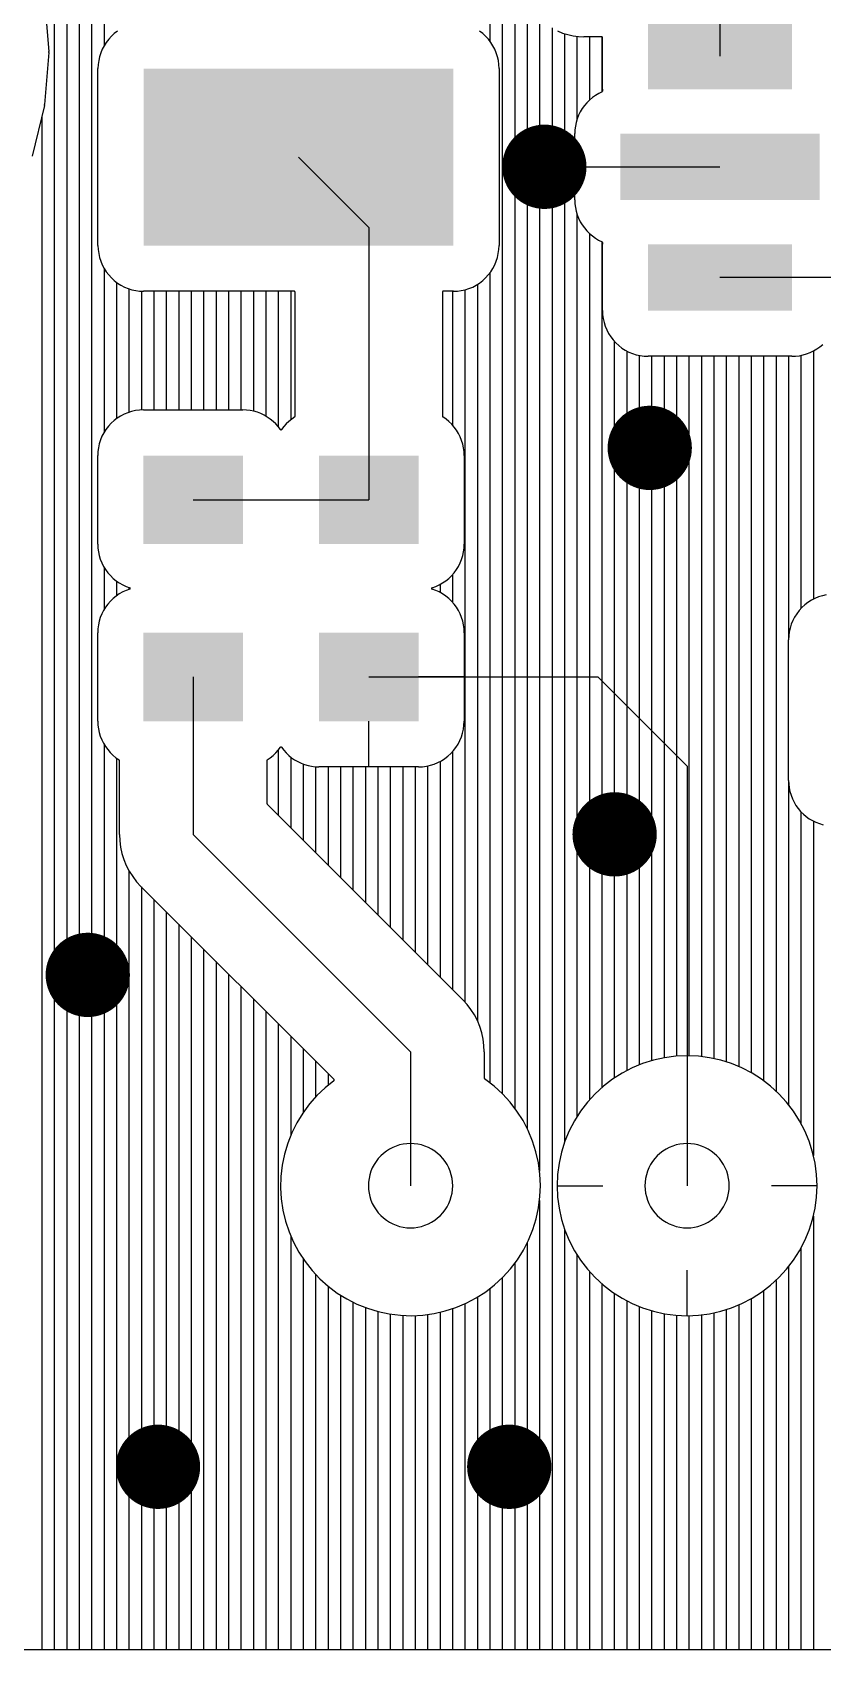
# Model space of a CAD drawing. Extents: x 295 to 953, y 10 to 290.
# Drawn here: x 643.4 to 685.8, y 83.5 to 170.3 of the extents above; entities that cross this region are included whole.
import ezdxf

# ---------------------------------------------------------------- set-up
doc = ezdxf.new("R2010")
doc.units = 0
doc.header["$LTSCALE"] = 5
doc.header["$MEASUREMENT"] = 0
doc.layers.get('0').update_dxf_attribs({"linetype": 'CONTINUOUS', "lineweight": 25})
doc.layers.add('ART001_PHO', color=7, linetype='CONTINUOUS')

msp = doc.modelspace()

# ---------------------------------------------------------------- linework, layer by layer
at = {"color": 7, "const_width": 2.263}
for points in [[(670.88, 164.218, 1), (670.88, 161.954, 1)], [(676.538, 149.13, 1), (676.538, 146.867, 1)], [(674.652, 128.385, 1), (674.652, 126.121, 1)], [(646.363, 120.841, 1), (646.363, 118.578, 1)], [(650.135, 94.437, 1), (650.135, 92.174, 1)], [(668.994, 94.437, 1), (668.994, 92.174, 1)]]:
    msp.add_lwpolyline(points, format="xyb", close=True, dxfattribs=at)
at = {"layer": 'ART001_PHO', "color": 7}
for p, q in [((668.621, 255.007), (668.621, 113.332)), ((669.289, 204.243), (669.289, 112.56)), ((645.9, 198.399), (645.9, 83.49)), ((646.569, 198.287), (646.569, 83.49)), ((644.564, 197.62), (644.564, 83.49)), ((645.232, 197.866), (645.232, 83.49)), ((680.31, 177.565), (680.31, 169.026)), ((647.237, 175.455), (647.237, 169.577)), ((667.953, 175.201), (667.953, 169.831)), ((644.048, 172.065), (644.268, 169.278)), ((669.957, 172.034), (669.957, 111.465)), ((670.626, 171.06), (670.626, 109.179)), ((647.788, 170.235), (647.63, 170.091)), ((647.957, 170.365), (647.788, 170.235)), ((667.57, 170.235), (667.4, 170.365)), ((667.727, 170.09), (667.57, 170.235)), ((671.294, 170.536), (671.294, 83.49)), ((671.591, 170.378), (671.861, 170.267)), ((671.861, 170.267), (672.139, 170.179)), ((671.962, 170.232), (671.962, 110.71)), ((672.139, 170.179), (672.423, 170.116)), ((647.142, 169.394), (647.06, 169.196)), ((647.241, 169.583), (647.142, 169.394)), ((647.355, 169.764), (647.241, 169.583)), ((647.486, 169.933), (647.355, 169.764)), ((647.63, 170.091), (647.486, 169.933)), ((667.872, 169.932), (667.727, 170.09)), ((668.002, 169.763), (667.872, 169.932)), ((668.117, 169.583), (668.002, 169.763)), ((668.215, 169.393), (668.117, 169.583)), ((668.297, 169.195), (668.215, 169.393)), ((672.423, 170.116), (672.712, 170.078)), ((672.63, 170.086), (672.63, 165.616)), ((672.712, 170.078), (673.004, 170.065)), ((673.961, 170.065), (673.004, 170.065)), ((673.299, 170.065), (673.299, 166.665)), ((673.965, 170.065), (673.961, 170.065)), ((673.968, 170.065), (673.965, 170.065)), ((673.967, 170.065), (673.967, 167.106)), ((673.971, 170.064), (673.968, 170.065)), ((673.974, 170.063), (673.971, 170.064)), ((673.977, 170.062), (673.974, 170.063)), ((673.98, 170.06), (673.977, 170.062)), ((673.983, 170.059), (673.98, 170.06)), ((673.985, 170.057), (673.983, 170.059)), ((673.988, 170.055), (673.985, 170.057)), ((673.99, 170.052), (673.988, 170.055)), ((673.992, 170.05), (673.99, 170.052)), ((673.993, 170.047), (673.992, 170.05)), ((673.995, 170.044), (673.993, 170.047)), ((673.996, 170.041), (673.995, 170.044)), ((673.997, 170.038), (673.996, 170.041)), ((673.998, 170.035), (673.997, 170.038)), ((673.998, 170.032), (673.998, 170.035)), ((673.998, 170.028), (673.998, 170.032)), ((673.998, 167.244), (673.998, 170.028)), ((644.268, 169.22), (644.048, 166.432)), ((644.269, 169.249), (644.268, 169.278)), ((644.268, 169.22), (644.269, 169.249)), ((646.921, 168.572), (646.912, 168.358)), ((646.949, 168.784), (646.921, 168.572)), ((646.996, 168.992), (646.949, 168.784)), ((647.06, 169.196), (646.996, 168.992)), ((668.361, 168.992), (668.297, 169.195)), ((668.408, 168.783), (668.361, 168.992)), ((668.435, 168.571), (668.408, 168.783)), ((668.445, 168.357), (668.435, 168.571)), ((646.912, 158.854), (646.912, 168.358)), ((668.445, 168.358), (668.445, 158.854)), ((673.458, 166.801), (673.304, 166.67)), ((673.623, 166.919), (673.458, 166.801)), ((673.796, 167.022), (673.623, 166.919)), ((673.978, 167.111), (673.796, 167.022)), ((673.978, 167.111), (673.981, 167.113)), ((673.981, 167.113), (673.984, 167.114)), ((673.984, 167.114), (673.986, 167.116)), ((673.986, 167.116), (673.989, 167.118)), ((673.989, 167.118), (673.991, 167.121)), ((673.991, 167.121), (673.993, 167.123)), ((673.993, 167.123), (673.995, 167.126)), ((673.995, 167.126), (673.996, 167.128)), ((673.996, 167.128), (673.998, 167.131)), ((673.998, 167.131), (673.999, 167.134)), ((673.999, 167.244), (674, 167.147)), ((673.999, 167.134), (674, 167.137)), ((674, 167.144), (674, 167.147)), ((674, 167.14), (674, 167.144)), ((674, 167.137), (674, 167.14)), ((644.039, 166.374), (643.386, 163.655)), ((644.039, 166.374), (644.045, 166.403)), ((644.045, 166.403), (644.048, 166.432)), ((672.72, 165.853), (672.647, 165.665)), ((672.809, 166.035), (672.72, 165.853)), ((672.913, 166.209), (672.809, 166.035)), ((673.03, 166.373), (672.913, 166.209)), ((673.161, 166.527), (673.03, 166.373)), ((673.304, 166.67), (673.161, 166.527)), ((643.896, 165.776), (643.896, 83.49)), ((672.522, 165.073), (672.513, 164.868)), ((672.547, 165.273), (672.522, 165.073)), ((672.589, 165.471), (672.547, 165.273)), ((672.647, 165.665), (672.589, 165.471)), ((672.513, 161.304), (672.513, 164.868)), ((657.678, 163.606), (661.45, 159.834)), ((670.88, 163.086), (680.31, 163.086)), ((672.514, 163.086), (674.964, 163.086)), ((672.513, 161.304), (672.522, 161.102)), ((672.522, 161.102), (672.547, 160.901)), ((672.547, 160.901), (672.588, 160.703)), ((672.588, 160.703), (672.646, 160.509)), ((661.45, 159.834), (661.45, 145.207)), ((672.63, 160.556), (672.63, 112.097)), ((672.646, 160.509), (672.719, 160.321)), ((672.719, 160.321), (672.808, 160.139)), ((672.808, 160.139), (672.912, 159.965)), ((672.912, 159.965), (673.029, 159.801)), ((673.029, 159.801), (673.16, 159.646)), ((673.16, 159.646), (673.302, 159.503)), ((673.299, 159.506), (673.299, 112.995)), ((673.302, 159.503), (673.457, 159.372)), ((673.457, 159.372), (673.621, 159.254)), ((673.621, 159.254), (673.795, 159.151)), ((673.795, 159.151), (673.978, 159.061)), ((673.967, 159.066), (673.967, 113.66)), ((673.981, 159.059), (673.978, 159.061)), ((673.984, 159.058), (673.981, 159.059)), ((673.986, 159.056), (673.984, 159.058)), ((673.989, 159.054), (673.986, 159.056)), ((673.991, 159.051), (673.989, 159.054)), ((673.993, 159.049), (673.991, 159.051)), ((673.995, 159.046), (673.993, 159.049)), ((673.996, 159.044), (673.995, 159.046)), ((673.998, 159.041), (673.996, 159.044)), ((673.999, 159.038), (673.998, 159.041)), ((674, 159.025), (673.998, 158.928)), ((673.998, 155.364), (673.998, 158.928)), ((674, 159.035), (673.999, 159.038)), ((674, 159.031), (674, 159.035)), ((674, 159.028), (674, 159.031)), ((674, 159.025), (674, 159.028)), ((646.912, 158.854), (646.921, 158.64)), ((646.921, 158.64), (646.949, 158.428)), ((646.949, 158.428), (646.996, 158.22)), ((646.996, 158.22), (647.06, 158.016)), ((647.06, 158.016), (647.142, 157.818)), ((668.215, 157.818), (668.297, 158.016)), ((668.297, 158.016), (668.361, 158.22)), ((668.361, 158.22), (668.407, 158.428)), ((668.407, 158.428), (668.435, 158.64)), ((668.435, 158.64), (668.445, 158.854)), ((647.142, 157.818), (647.24, 157.629)), ((647.237, 157.635), (647.237, 148.827)), ((647.24, 157.629), (647.355, 157.448)), ((647.355, 157.448), (647.485, 157.279)), ((647.485, 157.279), (647.63, 157.121)), ((667.727, 157.121), (667.871, 157.279)), ((667.871, 157.279), (668.002, 157.448)), ((667.953, 157.381), (667.953, 113.919)), ((668.002, 157.448), (668.116, 157.629)), ((668.116, 157.629), (668.215, 157.818)), ((690.437, 157.146), (680.31, 157.146)), ((647.63, 157.121), (647.787, 156.977)), ((647.787, 156.977), (647.957, 156.847)), ((647.905, 156.884), (647.905, 149.563)), ((647.957, 156.847), (648.137, 156.732)), ((648.137, 156.732), (648.327, 156.633)), ((648.327, 156.633), (648.524, 156.551)), ((648.524, 156.551), (648.728, 156.487)), ((648.573, 156.534), (648.573, 149.907)), ((648.728, 156.487), (648.937, 156.441)), ((648.937, 156.441), (649.149, 156.413)), ((649.149, 156.413), (649.362, 156.403)), ((649.242, 156.406), (649.242, 150.031)), ((657.454, 156.403), (649.362, 156.403)), ((649.91, 156.403), (649.91, 150.033)), ((650.578, 156.403), (650.578, 150.033)), ((651.246, 156.403), (651.246, 150.033)), ((651.915, 156.403), (651.915, 150.033)), ((652.583, 156.403), (652.583, 150.033)), ((653.251, 156.403), (653.251, 150.033)), ((653.919, 156.403), (653.919, 150.033)), ((654.588, 156.403), (654.588, 150.033)), ((655.256, 156.403), (655.256, 149.968)), ((655.924, 156.403), (655.924, 149.701)), ((656.592, 156.403), (656.592, 149.131)), ((657.261, 156.403), (657.261, 149.507)), ((657.457, 156.403), (657.454, 156.403)), ((657.461, 156.403), (657.457, 156.403)), ((657.464, 156.402), (657.461, 156.403)), ((657.467, 156.401), (657.464, 156.402)), ((657.47, 156.4), (657.467, 156.401)), ((657.473, 156.398), (657.47, 156.4)), ((657.475, 156.397), (657.473, 156.398)), ((657.478, 156.395), (657.475, 156.397)), ((657.48, 156.393), (657.478, 156.395)), ((657.483, 156.39), (657.48, 156.393)), ((657.484, 156.388), (657.483, 156.39)), ((657.486, 156.385), (657.484, 156.388)), ((657.488, 156.382), (657.486, 156.385)), ((657.489, 156.379), (657.488, 156.382)), ((657.49, 156.376), (657.489, 156.379)), ((657.491, 156.373), (657.49, 156.376)), ((657.491, 156.37), (657.491, 156.373)), ((657.491, 156.366), (657.491, 156.37)), ((657.491, 149.689), (657.491, 156.366)), ((665.41, 156.373), (665.409, 156.37)), ((665.409, 156.37), (665.409, 156.366)), ((665.409, 156.366), (665.409, 149.689)), ((665.411, 156.376), (665.41, 156.373)), ((665.412, 156.379), (665.411, 156.376)), ((665.413, 156.382), (665.412, 156.379)), ((665.414, 156.385), (665.413, 156.382)), ((665.416, 156.388), (665.414, 156.385)), ((665.418, 156.39), (665.416, 156.388)), ((665.42, 156.393), (665.418, 156.39)), ((665.423, 156.395), (665.42, 156.393)), ((665.425, 156.397), (665.423, 156.395)), ((665.428, 156.398), (665.425, 156.397)), ((665.431, 156.4), (665.428, 156.398)), ((665.434, 156.401), (665.431, 156.4)), ((665.437, 156.402), (665.434, 156.401)), ((665.44, 156.403), (665.437, 156.402)), ((665.443, 156.403), (665.44, 156.403)), ((665.446, 156.403), (665.443, 156.403)), ((665.994, 156.403), (665.446, 156.403)), ((665.948, 156.403), (665.948, 149.218)), ((665.994, 156.403), (666.208, 156.413)), ((666.208, 156.413), (666.42, 156.441)), ((666.42, 156.441), (666.629, 156.487)), ((666.616, 156.484), (666.616, 118.251)), ((666.629, 156.487), (666.832, 156.551)), ((666.832, 156.551), (667.03, 156.633)), ((667.03, 156.633), (667.22, 156.732)), ((667.22, 156.732), (667.4, 156.847)), ((667.284, 156.771), (667.284, 117.247)), ((667.4, 156.847), (667.569, 156.977)), ((667.569, 156.977), (667.727, 157.121)), ((673.998, 155.364), (674.008, 155.15)), ((674.008, 155.15), (674.036, 154.939)), ((674.036, 154.939), (674.082, 154.73)), ((674.082, 154.73), (674.146, 154.526)), ((674.146, 154.526), (674.228, 154.328)), ((674.228, 154.328), (674.327, 154.139)), ((674.327, 154.139), (674.442, 153.959)), ((674.442, 153.959), (674.572, 153.789)), ((674.572, 153.789), (674.716, 153.631)), ((674.635, 153.716), (674.635, 114.173)), ((674.716, 153.631), (674.874, 153.487)), ((674.874, 153.487), (675.043, 153.357)), ((675.043, 153.357), (675.224, 153.242)), ((675.224, 153.242), (675.413, 153.143)), ((675.303, 153.198), (675.303, 114.572)), ((675.413, 153.143), (675.611, 153.061)), ((675.611, 153.061), (675.815, 152.997)), ((675.815, 152.997), (676.023, 152.951)), ((675.972, 152.961), (675.972, 114.879)), ((676.023, 152.951), (676.235, 152.923)), ((676.235, 152.923), (676.449, 152.914)), ((684.171, 152.914), (676.449, 152.914)), ((676.64, 152.914), (676.64, 115.105)), ((677.308, 152.914), (677.308, 115.26)), ((677.976, 152.914), (677.976, 115.347)), ((678.645, 152.914), (678.645, 115.369)), ((679.313, 152.914), (679.313, 115.327)), ((679.981, 152.914), (679.981, 115.22)), ((680.649, 152.914), (680.649, 115.044)), ((681.318, 152.914), (681.318, 114.794)), ((681.986, 152.914), (681.986, 114.461)), ((682.654, 152.914), (682.654, 114.03)), ((683.322, 152.914), (683.322, 113.475)), ((683.991, 152.914), (683.991, 137.763)), ((684.171, 152.914), (684.372, 152.922)), ((684.372, 152.922), (684.572, 152.947)), ((684.572, 152.947), (684.769, 152.988)), ((684.659, 152.963), (684.659, 139.375)), ((684.769, 152.988), (684.962, 153.045)), ((684.962, 153.045), (685.15, 153.118)), ((685.15, 153.118), (685.331, 153.206)), ((685.327, 153.204), (685.327, 139.876)), ((685.331, 153.206), (685.504, 153.308)), ((685.504, 153.308), (685.669, 153.425)), ((685.669, 153.425), (685.823, 153.554)), ((647.773, 149.46), (647.615, 149.316)), ((647.942, 149.59), (647.773, 149.46)), ((648.123, 149.705), (647.942, 149.59)), ((648.312, 149.804), (648.123, 149.705)), ((648.51, 149.885), (648.312, 149.804)), ((648.714, 149.95), (648.51, 149.885)), ((648.922, 149.996), (648.714, 149.95)), ((649.134, 150.024), (648.922, 149.996)), ((649.348, 150.033), (649.134, 150.024)), ((649.348, 150.033), (654.694, 150.033)), ((654.894, 150.025), (654.694, 150.033)), ((655.089, 150.001), (654.894, 150.025)), ((655.281, 149.961), (655.089, 150.001)), ((655.469, 149.907), (655.281, 149.961)), ((655.653, 149.837), (655.469, 149.907)), ((655.83, 149.753), (655.653, 149.837)), ((656, 149.655), (655.83, 149.753)), ((656.162, 149.544), (656, 149.655)), ((656.314, 149.42), (656.162, 149.544)), ((656.456, 149.285), (656.314, 149.42)), ((657.159, 149.422), (657.016, 149.287)), ((657.312, 149.546), (657.159, 149.422)), ((657.474, 149.657), (657.312, 149.546)), ((657.474, 149.657), (657.476, 149.659)), ((657.476, 149.659), (657.479, 149.661)), ((657.479, 149.661), (657.481, 149.663)), ((657.481, 149.663), (657.483, 149.666)), ((657.483, 149.666), (657.485, 149.668)), ((657.485, 149.668), (657.487, 149.671)), ((657.487, 149.671), (657.488, 149.674)), ((657.488, 149.674), (657.489, 149.677)), ((657.489, 149.677), (657.49, 149.68)), ((657.49, 149.68), (657.491, 149.683)), ((657.491, 149.686), (657.491, 149.689)), ((657.491, 149.683), (657.491, 149.686)), ((665.409, 149.689), (665.409, 149.686)), ((665.409, 149.686), (665.41, 149.683)), ((665.41, 149.683), (665.41, 149.68)), ((665.41, 149.68), (665.411, 149.677)), ((665.411, 149.677), (665.413, 149.674)), ((665.413, 149.674), (665.414, 149.671)), ((665.414, 149.671), (665.416, 149.668)), ((665.416, 149.668), (665.417, 149.666)), ((665.417, 149.666), (665.419, 149.663)), ((665.419, 149.663), (665.422, 149.661)), ((665.422, 149.661), (665.424, 149.659)), ((665.424, 149.659), (665.427, 149.657)), ((665.598, 149.54), (665.427, 149.657)), ((665.757, 149.409), (665.598, 149.54)), ((665.904, 149.265), (665.757, 149.409)), ((647.127, 148.619), (647.045, 148.421)), ((647.226, 148.808), (647.127, 148.619)), ((647.341, 148.988), (647.226, 148.808)), ((647.471, 149.158), (647.341, 148.988)), ((647.615, 149.316), (647.471, 149.158)), ((656.587, 149.138), (656.456, 149.285)), ((656.705, 148.982), (656.587, 149.138)), ((656.705, 148.982), (656.707, 148.979)), ((656.707, 148.979), (656.709, 148.977)), ((656.709, 148.977), (656.711, 148.975)), ((656.711, 148.975), (656.714, 148.973)), ((656.714, 148.973), (656.716, 148.971)), ((656.716, 148.971), (656.719, 148.97)), ((656.719, 148.97), (656.722, 148.969)), ((656.722, 148.969), (656.725, 148.968)), ((656.725, 148.968), (656.728, 148.967)), ((656.728, 148.967), (656.731, 148.966)), ((656.731, 148.966), (656.734, 148.966)), ((656.734, 148.966), (656.737, 148.966)), ((656.737, 148.966), (656.74, 148.966)), ((656.74, 148.966), (656.743, 148.967)), ((656.743, 148.967), (656.746, 148.968)), ((656.746, 148.968), (656.749, 148.969)), ((656.749, 148.969), (656.752, 148.97)), ((656.752, 148.97), (656.755, 148.971)), ((656.755, 148.971), (656.757, 148.973)), ((656.757, 148.973), (656.76, 148.975)), ((656.76, 148.975), (656.762, 148.977)), ((656.762, 148.977), (656.764, 148.979)), ((656.764, 148.979), (656.766, 148.982)), ((656.885, 149.14), (656.766, 148.982)), ((657.016, 149.287), (656.885, 149.14)), ((666.04, 149.11), (665.904, 149.265)), ((666.161, 148.943), (666.04, 149.11)), ((666.268, 148.767), (666.161, 148.943)), ((666.36, 148.583), (666.268, 148.767)), ((666.436, 148.391), (666.36, 148.583)), ((646.907, 147.797), (646.897, 147.583)), ((646.897, 142.831), (646.897, 147.583)), ((646.934, 148.009), (646.907, 147.797)), ((646.981, 148.217), (646.934, 148.009)), ((647.045, 148.421), (646.981, 148.217)), ((666.496, 148.194), (666.436, 148.391)), ((666.539, 147.993), (666.496, 148.194)), ((666.565, 147.788), (666.539, 147.993)), ((666.574, 147.582), (666.565, 147.788)), ((666.574, 147.583), (666.574, 142.831)), ((652.021, 145.207), (661.45, 145.207)), ((646.897, 142.83), (646.906, 142.623)), ((646.906, 142.623), (646.932, 142.417)), ((646.932, 142.417), (646.976, 142.215)), ((666.495, 142.213), (666.538, 142.416)), ((666.538, 142.416), (666.565, 142.622)), ((666.565, 142.622), (666.574, 142.83)), ((646.976, 142.215), (647.036, 142.016)), ((647.036, 142.016), (647.114, 141.824)), ((647.114, 141.824), (647.207, 141.639)), ((647.207, 141.639), (647.315, 141.462)), ((647.237, 141.586), (647.237, 139.323)), ((666.155, 141.461), (666.263, 141.637)), ((666.263, 141.637), (666.357, 141.823)), ((666.357, 141.823), (666.434, 142.015)), ((666.434, 142.015), (666.495, 142.213)), ((647.315, 141.462), (647.438, 141.295)), ((647.438, 141.295), (647.575, 141.139)), ((647.575, 141.139), (647.724, 140.995)), ((647.724, 140.995), (647.885, 140.864)), ((647.885, 140.864), (648.057, 140.748)), ((647.905, 140.85), (647.905, 140.059)), ((648.057, 140.748), (648.237, 140.646)), ((648.237, 140.646), (648.426, 140.56)), ((665.044, 140.56), (665.232, 140.646)), ((665.232, 140.646), (665.413, 140.747)), ((665.28, 140.67), (665.28, 140.239)), ((665.413, 140.747), (665.585, 140.864)), ((665.585, 140.864), (665.746, 140.994)), ((665.746, 140.994), (665.895, 141.138)), ((665.895, 141.138), (666.032, 141.294)), ((665.948, 141.195), (665.948, 139.714)), ((666.032, 141.294), (666.155, 141.461)), ((647.575, 139.771), (647.439, 139.615)), ((647.725, 139.915), (647.575, 139.771)), ((647.886, 140.045), (647.725, 139.915)), ((648.057, 140.162), (647.886, 140.045)), ((648.238, 140.263), (648.057, 140.162)), ((648.427, 140.349), (648.238, 140.263)), ((648.426, 140.56), (648.623, 140.49)), ((648.622, 140.419), (648.427, 140.349)), ((648.573, 140.506), (648.573, 140.403)), ((648.625, 140.489), (648.622, 140.49)), ((648.622, 140.419), (648.625, 140.42)), ((648.628, 140.488), (648.625, 140.489)), ((648.625, 140.42), (648.628, 140.421)), ((648.631, 140.486), (648.628, 140.488)), ((648.628, 140.421), (648.631, 140.423)), ((648.634, 140.484), (648.631, 140.486)), ((648.631, 140.423), (648.634, 140.425)), ((648.636, 140.482), (648.634, 140.484)), ((648.634, 140.425), (648.636, 140.427)), ((648.638, 140.48), (648.636, 140.482)), ((648.636, 140.427), (648.638, 140.429)), ((648.64, 140.478), (648.638, 140.48)), ((648.638, 140.429), (648.64, 140.431)), ((648.642, 140.475), (648.64, 140.478)), ((648.64, 140.431), (648.642, 140.434)), ((648.644, 140.473), (648.642, 140.475)), ((648.642, 140.434), (648.644, 140.437)), ((648.645, 140.47), (648.644, 140.473)), ((648.644, 140.437), (648.645, 140.439)), ((648.646, 140.467), (648.645, 140.47)), ((648.645, 140.439), (648.646, 140.442)), ((648.647, 140.464), (648.646, 140.467)), ((648.646, 140.442), (648.647, 140.445)), ((648.648, 140.461), (648.647, 140.464)), ((648.647, 140.445), (648.648, 140.448)), ((648.648, 140.458), (648.648, 140.461)), ((648.649, 140.455), (648.648, 140.458)), ((648.648, 140.451), (648.649, 140.455)), ((648.648, 140.448), (648.648, 140.451)), ((664.823, 140.461), (664.822, 140.458)), ((664.822, 140.458), (664.822, 140.455)), ((664.822, 140.455), (664.822, 140.451)), ((664.822, 140.451), (664.823, 140.448)), ((664.824, 140.467), (664.823, 140.464)), ((664.823, 140.464), (664.823, 140.461)), ((664.823, 140.448), (664.823, 140.445)), ((664.823, 140.445), (664.824, 140.442)), ((664.826, 140.47), (664.824, 140.467)), ((664.824, 140.442), (664.825, 140.439)), ((664.825, 140.439), (664.827, 140.437)), ((664.827, 140.473), (664.826, 140.47)), ((664.829, 140.475), (664.827, 140.473)), ((664.827, 140.437), (664.829, 140.434)), ((664.83, 140.478), (664.829, 140.475)), ((664.829, 140.434), (664.83, 140.431)), ((664.832, 140.48), (664.83, 140.478)), ((664.83, 140.431), (664.832, 140.429)), ((664.835, 140.482), (664.832, 140.48)), ((664.832, 140.429), (664.835, 140.427)), ((664.837, 140.484), (664.835, 140.482)), ((664.835, 140.427), (664.837, 140.425)), ((664.84, 140.486), (664.837, 140.484)), ((664.837, 140.425), (664.84, 140.423)), ((664.843, 140.488), (664.84, 140.486)), ((664.84, 140.423), (664.843, 140.422)), ((664.845, 140.489), (664.843, 140.488)), ((664.843, 140.422), (664.845, 140.42)), ((664.848, 140.49), (664.845, 140.489)), ((664.845, 140.42), (664.848, 140.419)), ((664.848, 140.49), (665.044, 140.56)), ((665.045, 140.349), (664.849, 140.419)), ((665.234, 140.263), (665.045, 140.349)), ((665.414, 140.161), (665.234, 140.263)), ((665.586, 140.044), (665.414, 140.161)), ((665.747, 139.914), (665.586, 140.044)), ((665.896, 139.77), (665.747, 139.914)), ((666.033, 139.614), (665.896, 139.77)), ((685.215, 139.815), (685.035, 139.7)), ((685.405, 139.913), (685.215, 139.815)), ((685.602, 139.995), (685.405, 139.913)), ((685.806, 140.059), (685.602, 139.995)), ((686.015, 140.106), (685.806, 140.059)), ((647.114, 139.086), (647.037, 138.894)), ((647.207, 139.271), (647.114, 139.086)), ((647.316, 139.448), (647.207, 139.271)), ((647.439, 139.615), (647.316, 139.448)), ((666.156, 139.447), (666.033, 139.614)), ((666.264, 139.27), (666.156, 139.447)), ((666.357, 139.085), (666.264, 139.27)), ((666.434, 138.892), (666.357, 139.085)), ((684.318, 138.918), (684.219, 138.728)), ((684.433, 139.098), (684.318, 138.918)), ((684.563, 139.268), (684.433, 139.098)), ((684.708, 139.425), (684.563, 139.268)), ((684.865, 139.57), (684.708, 139.425)), ((685.035, 139.7), (684.865, 139.57)), ((646.906, 138.287), (646.897, 138.079)), ((646.897, 133.327), (646.897, 138.079)), ((646.932, 138.493), (646.906, 138.287)), ((646.976, 138.695), (646.932, 138.493)), ((647.037, 138.894), (646.976, 138.695)), ((666.495, 138.694), (666.434, 138.892)), ((666.539, 138.491), (666.495, 138.694)), ((666.565, 138.286), (666.539, 138.491)), ((666.574, 138.079), (666.565, 138.286)), ((666.574, 138.079), (666.574, 133.327)), ((684.027, 138.118), (683.999, 137.906)), ((684.073, 138.327), (684.027, 138.118)), ((684.137, 138.531), (684.073, 138.327)), ((684.219, 138.728), (684.137, 138.531)), ((683.999, 137.906), (683.99, 137.693)), ((683.99, 130.149), (683.99, 137.692)), ((652.021, 135.703), (652.021, 127.253)), ((661.45, 135.703), (673.746, 135.703)), ((666.574, 135.703), (664.123, 135.703)), ((673.746, 135.703), (678.543, 130.906)), ((646.897, 133.327), (646.906, 133.121)), ((646.906, 133.121), (646.932, 132.916)), ((646.932, 132.916), (646.975, 132.715)), ((661.45, 130.876), (661.45, 133.327)), ((666.49, 132.692), (666.536, 132.901)), ((666.536, 132.901), (666.564, 133.113)), ((666.564, 133.113), (666.574, 133.327)), ((646.975, 132.715), (647.035, 132.518)), ((647.035, 132.518), (647.111, 132.326)), ((647.111, 132.326), (647.203, 132.142)), ((647.203, 132.142), (647.31, 131.966)), ((647.237, 132.082), (647.237, 83.49)), ((647.31, 131.966), (647.432, 131.799)), ((666.13, 131.921), (666.245, 132.101)), ((666.245, 132.101), (666.344, 132.291)), ((666.344, 132.291), (666.426, 132.489)), ((666.426, 132.489), (666.49, 132.692)), ((647.432, 131.799), (647.567, 131.644)), ((647.567, 131.644), (647.714, 131.5)), ((647.714, 131.5), (647.874, 131.369)), ((647.874, 131.369), (648.044, 131.252)), ((647.905, 131.346), (647.905, 83.49)), ((648.047, 131.25), (648.044, 131.252)), ((648.049, 131.248), (648.047, 131.25)), ((648.051, 131.246), (648.049, 131.248)), ((648.053, 131.243), (648.051, 131.246)), ((648.055, 131.241), (648.053, 131.243)), ((648.057, 131.238), (648.055, 131.241)), ((648.058, 131.235), (648.057, 131.238)), ((648.059, 131.233), (648.058, 131.235)), ((648.06, 131.23), (648.059, 131.233)), ((648.061, 131.227), (648.06, 131.23)), ((648.061, 131.223), (648.061, 131.227)), ((648.061, 131.22), (648.061, 131.223)), ((648.061, 127.253), (648.061, 131.22)), ((655.981, 131.23), (655.98, 131.227)), ((655.98, 131.227), (655.98, 131.223)), ((655.98, 131.223), (655.98, 131.22)), ((655.98, 131.22), (655.98, 128.908)), ((655.982, 131.233), (655.981, 131.23)), ((655.983, 131.236), (655.982, 131.233)), ((655.984, 131.238), (655.983, 131.236)), ((655.986, 131.241), (655.984, 131.238)), ((655.988, 131.243), (655.986, 131.241)), ((655.99, 131.246), (655.988, 131.243)), ((655.992, 131.248), (655.99, 131.246)), ((655.994, 131.25), (655.992, 131.248)), ((655.997, 131.252), (655.994, 131.25)), ((655.997, 131.252), (656.159, 131.363)), ((656.159, 131.363), (656.312, 131.487)), ((656.312, 131.487), (656.454, 131.622)), ((656.454, 131.622), (656.585, 131.769)), ((656.585, 131.769), (656.705, 131.927)), ((656.592, 131.778), (656.592, 128.28)), ((656.707, 131.93), (656.705, 131.927)), ((656.709, 131.932), (656.707, 131.93)), ((656.711, 131.934), (656.709, 131.932)), ((656.714, 131.936), (656.711, 131.934)), ((656.716, 131.938), (656.714, 131.936)), ((656.719, 131.939), (656.716, 131.938)), ((656.722, 131.941), (656.719, 131.939)), ((656.725, 131.942), (656.722, 131.941)), ((656.728, 131.942), (656.725, 131.942)), ((656.731, 131.943), (656.728, 131.942)), ((656.734, 131.943), (656.731, 131.943)), ((656.737, 131.943), (656.734, 131.943)), ((656.74, 131.943), (656.737, 131.943)), ((656.743, 131.942), (656.74, 131.943)), ((656.746, 131.942), (656.743, 131.942)), ((656.749, 131.941), (656.746, 131.942)), ((656.752, 131.939), (656.749, 131.941)), ((656.755, 131.938), (656.752, 131.939)), ((656.757, 131.936), (656.755, 131.938)), ((656.76, 131.934), (656.757, 131.936)), ((656.762, 131.932), (656.76, 131.934)), ((656.764, 131.93), (656.762, 131.932)), ((656.766, 131.927), (656.764, 131.93)), ((656.766, 131.927), (656.884, 131.771)), ((656.884, 131.771), (657.015, 131.624)), ((657.015, 131.624), (657.157, 131.489)), ((657.157, 131.489), (657.309, 131.365)), ((657.261, 131.402), (657.261, 127.612)), ((657.309, 131.365), (657.471, 131.254)), ((657.471, 131.254), (657.641, 131.156)), ((657.641, 131.156), (657.818, 131.072)), ((664.961, 131.024), (665.159, 131.106)), ((665.159, 131.106), (665.348, 131.205)), ((665.28, 131.166), (665.28, 119.593)), ((665.348, 131.205), (665.529, 131.319)), ((665.529, 131.319), (665.698, 131.45)), ((665.698, 131.45), (665.856, 131.594)), ((665.856, 131.594), (666, 131.752)), ((665.948, 131.691), (665.948, 118.925)), ((666, 131.752), (666.13, 131.921)), ((657.818, 131.072), (658.002, 131.002)), ((657.929, 131.028), (657.929, 126.944)), ((658.002, 131.002), (658.19, 130.948)), ((658.19, 130.948), (658.383, 130.908)), ((658.383, 130.908), (658.577, 130.884)), ((658.577, 130.884), (658.777, 130.876)), ((658.597, 130.883), (658.597, 126.275)), ((664.123, 130.876), (658.777, 130.876)), ((659.265, 130.876), (659.265, 125.607)), ((659.934, 130.876), (659.934, 124.939)), ((660.602, 130.876), (660.602, 124.271)), ((661.27, 130.876), (661.27, 123.602)), ((661.938, 130.876), (661.938, 122.934)), ((662.607, 130.876), (662.607, 122.266)), ((663.275, 130.876), (663.275, 121.598)), ((663.943, 130.876), (663.943, 120.929)), ((664.123, 130.876), (664.337, 130.886)), ((664.337, 130.886), (664.549, 130.914)), ((664.549, 130.914), (664.757, 130.96)), ((664.611, 130.925), (664.611, 120.261)), ((664.757, 130.96), (664.961, 131.024)), ((678.543, 130.906), (678.543, 108.393)), ((683.99, 130.148), (683.998, 129.945)), ((683.991, 130.078), (683.991, 112.752)), ((683.998, 129.945), (684.023, 129.744)), ((684.023, 129.744), (684.065, 129.545)), ((684.065, 129.545), (684.123, 129.351)), ((655.98, 128.908), (655.98, 128.905)), ((655.98, 128.905), (655.98, 128.902)), ((655.98, 128.902), (655.981, 128.899)), ((655.981, 128.899), (655.982, 128.896)), ((655.982, 128.896), (655.983, 128.893)), ((655.983, 128.893), (655.985, 128.89)), ((655.985, 128.89), (655.986, 128.887)), ((655.986, 128.887), (655.988, 128.884)), ((655.988, 128.884), (655.99, 128.882)), ((655.99, 128.882), (666.493, 118.379)), ((684.123, 129.351), (684.197, 129.161)), ((684.197, 129.161), (684.287, 128.979)), ((684.287, 128.979), (684.391, 128.805)), ((684.391, 128.805), (684.509, 128.64)), ((684.509, 128.64), (684.641, 128.485)), ((684.641, 128.485), (684.785, 128.342)), ((684.659, 128.466), (684.659, 111.75)), ((684.785, 128.342), (684.94, 128.211)), ((684.94, 128.211), (685.106, 128.094)), ((685.106, 128.094), (685.28, 127.99)), ((685.28, 127.99), (685.463, 127.902)), ((685.327, 127.966), (685.327, 110.02)), ((685.463, 127.902), (685.653, 127.828)), ((685.653, 127.828), (685.847, 127.771)), ((648.061, 127.253), (648.076, 126.909)), ((648.076, 126.909), (648.121, 126.567)), ((652.021, 127.253), (663.693, 115.58)), ((648.121, 126.567), (648.196, 126.23)), ((648.196, 126.23), (648.299, 125.901)), ((648.299, 125.901), (648.431, 125.583)), ((648.431, 125.583), (648.59, 125.277)), ((648.573, 125.306), (648.573, 83.49)), ((648.59, 125.277), (648.775, 124.986)), ((648.775, 124.986), (648.984, 124.712)), ((648.984, 124.712), (649.221, 124.454)), ((659.588, 114.087), (649.221, 124.453)), ((649.242, 124.433), (649.242, 83.49)), ((649.91, 123.765), (649.91, 83.49)), ((650.578, 123.096), (650.578, 83.49)), ((651.246, 122.428), (651.246, 83.49)), ((651.915, 121.76), (651.915, 83.49)), ((652.583, 121.092), (652.583, 83.49)), ((653.251, 120.423), (653.251, 83.49)), ((653.919, 119.755), (653.919, 83.49)), ((654.588, 119.087), (654.588, 83.49)), ((655.256, 118.419), (655.256, 83.49)), ((666.727, 118.124), (666.493, 118.379)), ((666.937, 117.85), (666.727, 118.124)), ((655.924, 117.75), (655.924, 83.49)), ((667.122, 117.559), (666.937, 117.85)), ((667.282, 117.253), (667.122, 117.559)), ((667.414, 116.933), (667.282, 117.253)), ((656.592, 117.082), (656.592, 83.49)), ((657.261, 116.414), (657.261, 111.094)), ((667.518, 116.604), (667.414, 116.933)), ((667.592, 116.267), (667.518, 116.604)), ((657.929, 115.746), (657.929, 112.323)), ((663.693, 115.58), (663.693, 108.393)), ((667.638, 115.924), (667.592, 116.267)), ((667.653, 115.579), (667.638, 115.924)), ((667.653, 115.58), (667.653, 114.157)), ((658.597, 115.077), (658.597, 113.158)), ((675.594, 114.716), (675.054, 114.435)), ((675.594, 114.716), (675.054, 114.435)), ((676.157, 114.949), (675.594, 114.716)), ((676.157, 114.949), (675.594, 114.716)), ((676.737, 115.132), (676.157, 114.949)), ((676.737, 115.132), (676.157, 114.949)), ((677.331, 115.264), (676.737, 115.132)), ((677.331, 115.264), (676.737, 115.132)), ((677.935, 115.343), (677.331, 115.264)), ((677.935, 115.343), (677.331, 115.264)), ((678.543, 115.37), (677.935, 115.343)), ((678.543, 115.37), (677.935, 115.343)), ((678.543, 115.37), (678.543, 112.92)), ((679.151, 115.343), (678.543, 115.37)), ((679.151, 115.343), (678.543, 115.37)), ((679.754, 115.264), (679.151, 115.343)), ((679.754, 115.264), (679.151, 115.343)), ((680.348, 115.132), (679.754, 115.264)), ((680.348, 115.132), (679.754, 115.264)), ((680.929, 114.949), (680.348, 115.132)), ((680.929, 114.949), (680.348, 115.132)), ((681.491, 114.716), (680.929, 114.949)), ((681.491, 114.716), (680.929, 114.949)), ((682.031, 114.435), (681.491, 114.716)), ((682.031, 114.435), (681.491, 114.716)), ((659.583, 114.03), (659.109, 113.652)), ((659.265, 114.409), (659.265, 113.785)), ((659.583, 114.031), (659.586, 114.033)), ((659.586, 114.033), (659.588, 114.035)), ((659.59, 114.085), (659.588, 114.087)), ((659.588, 114.035), (659.59, 114.037)), ((659.592, 114.082), (659.59, 114.085)), ((659.59, 114.037), (659.592, 114.04)), ((659.593, 114.079), (659.592, 114.082)), ((659.592, 114.04), (659.594, 114.043)), ((659.595, 114.076), (659.593, 114.079)), ((659.594, 114.043), (659.595, 114.045)), ((659.596, 114.073), (659.595, 114.076)), ((659.595, 114.045), (659.596, 114.048)), ((659.597, 114.07), (659.596, 114.073)), ((659.596, 114.048), (659.597, 114.051)), ((659.598, 114.067), (659.597, 114.07)), ((659.597, 114.051), (659.598, 114.055)), ((659.598, 114.064), (659.598, 114.067)), ((659.598, 114.061), (659.598, 114.064)), ((659.598, 114.058), (659.598, 114.061)), ((659.598, 114.055), (659.598, 114.058)), ((667.653, 114.157), (667.653, 114.154)), ((667.653, 114.154), (667.653, 114.151)), ((667.653, 114.151), (667.654, 114.148)), ((667.654, 114.148), (667.654, 114.146)), ((667.654, 114.146), (667.655, 114.143)), ((667.655, 114.143), (667.657, 114.14)), ((667.657, 114.14), (667.658, 114.138)), ((667.658, 114.138), (667.66, 114.135)), ((667.66, 114.135), (667.662, 114.133)), ((667.662, 114.133), (667.664, 114.131)), ((667.664, 114.131), (667.666, 114.129)), ((667.666, 114.129), (667.668, 114.127)), ((668.182, 113.735), (667.669, 114.126)), ((668.628, 113.325), (668.182, 113.735)), ((674.058, 113.738), (673.609, 113.327)), ((674.058, 113.738), (673.609, 113.327)), ((674.541, 114.108), (674.058, 113.738)), ((674.541, 114.108), (674.058, 113.738)), ((675.054, 114.435), (674.541, 114.108)), ((675.054, 114.435), (674.541, 114.108)), ((682.544, 114.108), (682.031, 114.435)), ((682.544, 114.108), (682.031, 114.435)), ((683.027, 113.738), (682.544, 114.108)), ((683.027, 113.738), (682.544, 114.108)), ((683.476, 113.327), (683.027, 113.738)), ((683.476, 113.327), (683.027, 113.738)), ((658.67, 113.235), (658.269, 112.78)), ((659.109, 113.652), (658.67, 113.235)), ((669.038, 112.878), (668.628, 113.325)), ((669.407, 112.397), (669.038, 112.878)), ((673.198, 112.878), (672.828, 112.395)), ((673.198, 112.878), (672.828, 112.395)), ((673.609, 113.327), (673.198, 112.878)), ((673.609, 113.327), (673.198, 112.878)), ((683.887, 112.878), (683.476, 113.327)), ((683.887, 112.878), (683.476, 113.327)), ((684.258, 112.395), (683.887, 112.878)), ((684.258, 112.395), (683.887, 112.878)), ((657.908, 112.293), (657.592, 111.776)), ((658.269, 112.78), (657.908, 112.293)), ((669.733, 111.886), (669.407, 112.397)), ((672.828, 112.395), (672.501, 111.882)), ((672.828, 112.395), (672.501, 111.882)), ((684.585, 111.882), (684.258, 112.395)), ((684.585, 111.882), (684.258, 112.395)), ((657.321, 111.233), (657.099, 110.669)), ((657.592, 111.776), (657.321, 111.233)), ((670.013, 111.348), (669.733, 111.886)), ((670.246, 110.789), (670.013, 111.348)), ((672.22, 111.342), (671.987, 110.78)), ((672.22, 111.342), (671.987, 110.78)), ((672.501, 111.882), (672.22, 111.342)), ((672.501, 111.882), (672.22, 111.342)), ((684.866, 111.342), (684.585, 111.882)), ((684.866, 111.342), (684.585, 111.882)), ((685.099, 110.78), (684.866, 111.342)), ((685.099, 110.78), (684.866, 111.342)), ((657.099, 110.669), (656.926, 110.088)), ((662.562, 110.353), (662.395, 110.247)), ((662.737, 110.445), (662.562, 110.353)), ((662.919, 110.52), (662.737, 110.445)), ((663.108, 110.579), (662.919, 110.52)), ((663.3, 110.622), (663.108, 110.579)), ((663.496, 110.648), (663.3, 110.622)), ((663.693, 110.657), (663.496, 110.648)), ((663.891, 110.648), (663.693, 110.657)), ((664.086, 110.622), (663.891, 110.648)), ((664.279, 110.579), (664.086, 110.622)), ((664.467, 110.52), (664.279, 110.579)), ((664.65, 110.445), (664.467, 110.52)), ((664.825, 110.353), (664.65, 110.445)), ((664.992, 110.247), (664.825, 110.353)), ((670.429, 110.211), (670.246, 110.789)), ((671.987, 110.78), (671.804, 110.199)), ((671.987, 110.78), (671.804, 110.199)), ((677.411, 110.353), (677.245, 110.247)), ((677.586, 110.445), (677.411, 110.353)), ((677.769, 110.52), (677.586, 110.445)), ((677.957, 110.579), (677.769, 110.52)), ((678.15, 110.622), (677.957, 110.579)), ((678.345, 110.648), (678.15, 110.622)), ((678.543, 110.657), (678.345, 110.648)), ((678.74, 110.648), (678.543, 110.657)), ((678.936, 110.622), (678.74, 110.648)), ((679.128, 110.579), (678.936, 110.622)), ((679.317, 110.52), (679.128, 110.579)), ((679.499, 110.445), (679.317, 110.52)), ((679.674, 110.353), (679.499, 110.445)), ((679.841, 110.247), (679.674, 110.353)), ((685.282, 110.199), (685.099, 110.78)), ((685.282, 110.199), (685.099, 110.78)), ((656.804, 109.494), (656.735, 108.892)), ((656.926, 110.088), (656.804, 109.494)), ((661.734, 109.525), (661.642, 109.35)), ((661.84, 109.692), (661.734, 109.525)), ((661.96, 109.848), (661.84, 109.692)), ((662.093, 109.994), (661.96, 109.848)), ((662.239, 110.127), (662.093, 109.994)), ((662.395, 110.247), (662.239, 110.127)), ((665.148, 110.127), (664.992, 110.247)), ((665.294, 109.994), (665.148, 110.127)), ((665.427, 109.848), (665.294, 109.994)), ((665.547, 109.692), (665.427, 109.848)), ((665.653, 109.525), (665.547, 109.692)), ((665.745, 109.35), (665.653, 109.525)), ((670.561, 109.619), (670.429, 110.211)), ((670.642, 109.018), (670.561, 109.619)), ((671.672, 109.605), (671.593, 109.001)), ((671.672, 109.605), (671.593, 109.001)), ((671.804, 110.199), (671.672, 109.605)), ((671.804, 110.199), (671.672, 109.605)), ((676.583, 109.525), (676.492, 109.35)), ((676.689, 109.692), (676.583, 109.525)), ((676.809, 109.848), (676.689, 109.692)), ((676.942, 109.994), (676.809, 109.848)), ((677.088, 110.127), (676.942, 109.994)), ((677.245, 110.247), (677.088, 110.127)), ((679.997, 110.127), (679.841, 110.247)), ((680.143, 109.994), (679.997, 110.127)), ((680.276, 109.848), (680.143, 109.994)), ((680.397, 109.692), (680.276, 109.848)), ((680.503, 109.525), (680.397, 109.692)), ((680.594, 109.35), (680.503, 109.525)), ((685.413, 109.605), (685.282, 110.199)), ((685.413, 109.605), (685.282, 110.199)), ((685.493, 109.001), (685.413, 109.605)), ((685.493, 109.001), (685.413, 109.605)), ((656.735, 108.892), (656.718, 108.286)), ((661.439, 108.591), (661.43, 108.393)), ((661.465, 108.786), (661.439, 108.591)), ((661.507, 108.979), (661.465, 108.786)), ((661.567, 109.167), (661.507, 108.979)), ((661.642, 109.35), (661.567, 109.167)), ((665.82, 109.167), (665.745, 109.35)), ((665.879, 108.979), (665.82, 109.167)), ((665.922, 108.786), (665.879, 108.979)), ((665.948, 108.591), (665.922, 108.786)), ((665.957, 108.393), (665.948, 108.591)), ((670.67, 108.413), (670.642, 109.018)), ((671.593, 109.001), (671.566, 108.393)), ((671.593, 109.001), (671.566, 108.393)), ((676.288, 108.591), (676.28, 108.393)), ((676.314, 108.786), (676.288, 108.591)), ((676.357, 108.979), (676.314, 108.786)), ((676.416, 109.167), (676.357, 108.979)), ((676.492, 109.35), (676.416, 109.167)), ((680.669, 109.167), (680.594, 109.35)), ((680.729, 108.979), (680.669, 109.167)), ((680.771, 108.786), (680.729, 108.979)), ((680.797, 108.591), (680.771, 108.786)), ((680.806, 108.393), (680.797, 108.591)), ((685.519, 108.393), (685.493, 109.001)), ((685.519, 108.393), (685.493, 109.001)), ((656.718, 108.286), (656.753, 107.681)), ((656.753, 107.681), (656.841, 107.081)), ((661.43, 108.393), (661.439, 108.196)), ((661.439, 108.196), (661.465, 108)), ((661.465, 108), (661.507, 107.808)), ((661.507, 107.808), (661.567, 107.619)), ((665.82, 107.619), (665.879, 107.808)), ((665.879, 107.808), (665.922, 108)), ((665.922, 108), (665.948, 108.196)), ((665.948, 108.196), (665.957, 108.393)), ((670.568, 107.206), (670.645, 107.807)), ((670.645, 107.807), (670.67, 108.413)), ((671.566, 108.393), (674.016, 108.393)), ((671.566, 108.393), (671.593, 107.785)), ((671.566, 108.393), (671.593, 107.785)), ((671.593, 107.785), (671.672, 107.182)), ((671.593, 107.785), (671.672, 107.182)), ((676.28, 108.393), (676.288, 108.196)), ((676.288, 108.196), (676.314, 108)), ((676.314, 108), (676.357, 107.808)), ((676.357, 107.808), (676.416, 107.619)), ((680.669, 107.619), (680.729, 107.808)), ((680.729, 107.808), (680.771, 108)), ((680.771, 108), (680.797, 108.196)), ((680.797, 108.196), (680.806, 108.393)), ((685.519, 108.393), (683.069, 108.393)), ((685.413, 107.182), (685.493, 107.785)), ((685.413, 107.182), (685.493, 107.785)), ((685.493, 107.785), (685.519, 108.393)), ((685.493, 107.785), (685.519, 108.393)), ((656.841, 107.081), (656.981, 106.492)), ((661.567, 107.619), (661.642, 107.437)), ((661.642, 107.437), (661.734, 107.262)), ((661.734, 107.262), (661.84, 107.095)), ((661.84, 107.095), (661.96, 106.939)), ((661.96, 106.939), (662.093, 106.793)), ((662.093, 106.793), (662.239, 106.66)), ((665.148, 106.66), (665.294, 106.793)), ((665.294, 106.793), (665.427, 106.939)), ((665.427, 106.939), (665.547, 107.095)), ((665.547, 107.095), (665.653, 107.262)), ((665.653, 107.262), (665.745, 107.437)), ((665.745, 107.437), (665.82, 107.619)), ((670.439, 106.614), (670.568, 107.206)), ((670.626, 107.607), (670.626, 83.49)), ((671.672, 107.182), (671.804, 106.588)), ((671.672, 107.182), (671.804, 106.588)), ((676.416, 107.619), (676.492, 107.437)), ((676.492, 107.437), (676.583, 107.262)), ((676.583, 107.262), (676.689, 107.095)), ((676.689, 107.095), (676.809, 106.939)), ((676.809, 106.939), (676.942, 106.793)), ((676.942, 106.793), (677.088, 106.66)), ((679.997, 106.66), (680.143, 106.793)), ((680.143, 106.793), (680.276, 106.939)), ((680.276, 106.939), (680.397, 107.095)), ((680.397, 107.095), (680.503, 107.262)), ((680.503, 107.262), (680.594, 107.437)), ((680.594, 107.437), (680.669, 107.619)), ((685.282, 106.588), (685.413, 107.182)), ((685.282, 106.588), (685.413, 107.182)), ((656.981, 106.492), (657.172, 105.916)), ((657.172, 105.916), (657.411, 105.359)), ((662.239, 106.66), (662.395, 106.54)), ((662.395, 106.54), (662.562, 106.434)), ((662.562, 106.434), (662.737, 106.342)), ((662.737, 106.342), (662.919, 106.267)), ((662.919, 106.267), (663.108, 106.207)), ((663.108, 106.207), (663.3, 106.165)), ((663.3, 106.165), (663.496, 106.139)), ((663.496, 106.139), (663.693, 106.13)), ((663.693, 106.13), (663.891, 106.139)), ((663.891, 106.139), (664.086, 106.165)), ((664.086, 106.165), (664.279, 106.207)), ((664.279, 106.207), (664.467, 106.267)), ((664.467, 106.267), (664.65, 106.342)), ((664.65, 106.342), (664.825, 106.434)), ((664.825, 106.434), (664.992, 106.54)), ((664.992, 106.54), (665.148, 106.66)), ((670.03, 105.474), (670.259, 106.035)), ((670.259, 106.035), (670.439, 106.614)), ((671.804, 106.588), (671.987, 106.007)), ((671.804, 106.588), (671.987, 106.007)), ((671.962, 106.076), (671.962, 83.49)), ((671.987, 106.007), (672.22, 105.445)), ((671.987, 106.007), (672.22, 105.445)), ((677.088, 106.66), (677.245, 106.54)), ((677.245, 106.54), (677.411, 106.434)), ((677.411, 106.434), (677.586, 106.342)), ((677.586, 106.342), (677.769, 106.267)), ((677.769, 106.267), (677.957, 106.207)), ((677.957, 106.207), (678.15, 106.165)), ((678.15, 106.165), (678.345, 106.139)), ((678.345, 106.139), (678.543, 106.13)), ((678.543, 106.13), (678.74, 106.139)), ((678.74, 106.139), (678.936, 106.165)), ((678.936, 106.165), (679.128, 106.207)), ((679.128, 106.207), (679.317, 106.267)), ((679.317, 106.267), (679.499, 106.342)), ((679.499, 106.342), (679.674, 106.434)), ((679.674, 106.434), (679.841, 106.54)), ((679.841, 106.54), (679.997, 106.66)), ((684.866, 105.445), (685.099, 106.007)), ((684.866, 105.445), (685.099, 106.007)), ((685.099, 106.007), (685.282, 106.588)), ((685.099, 106.007), (685.282, 106.588)), ((685.327, 106.767), (685.327, 83.49)), ((657.261, 105.693), (657.261, 83.49)), ((657.411, 105.359), (657.698, 104.825)), ((669.752, 104.935), (670.03, 105.474)), ((669.957, 105.322), (669.957, 83.49)), ((672.22, 105.445), (672.501, 104.905)), ((672.22, 105.445), (672.501, 104.905)), ((684.585, 104.905), (684.866, 105.445)), ((684.585, 104.905), (684.866, 105.445)), ((657.698, 104.825), (658.031, 104.318)), ((657.929, 104.464), (657.929, 83.49)), ((658.031, 104.318), (658.406, 103.842)), ((669.063, 103.939), (669.429, 104.422)), ((669.289, 104.227), (669.289, 83.49)), ((669.429, 104.422), (669.752, 104.935)), ((672.501, 104.905), (672.828, 104.392)), ((672.501, 104.905), (672.828, 104.392)), ((672.63, 104.69), (672.63, 83.49)), ((672.828, 104.392), (673.198, 103.909)), ((672.828, 104.392), (673.198, 103.909)), ((683.887, 103.909), (684.258, 104.392)), ((683.887, 103.909), (684.258, 104.392)), ((684.258, 104.392), (684.585, 104.905)), ((684.258, 104.392), (684.585, 104.905)), ((684.659, 105.037), (684.659, 83.49)), ((658.406, 103.842), (658.821, 103.4)), ((658.597, 103.629), (658.597, 83.49)), ((658.821, 103.4), (659.273, 102.996)), ((668.211, 103.077), (668.656, 103.49)), ((668.621, 103.455), (668.621, 83.49)), ((668.656, 103.49), (669.063, 103.939)), ((673.198, 103.909), (673.609, 103.46)), ((673.198, 103.909), (673.609, 103.46)), ((673.299, 103.792), (673.299, 83.49)), ((673.609, 103.46), (674.058, 103.049)), ((673.609, 103.46), (674.058, 103.049)), ((678.543, 101.417), (678.543, 103.867)), ((683.027, 103.049), (683.476, 103.46)), ((683.027, 103.049), (683.476, 103.46)), ((683.322, 103.311), (683.322, 83.49)), ((683.476, 103.46), (683.887, 103.909)), ((683.476, 103.46), (683.887, 103.909)), ((683.991, 104.035), (683.991, 83.49)), ((659.265, 103.002), (659.265, 83.49)), ((659.273, 102.996), (659.758, 102.633)), ((659.758, 102.633), (660.273, 102.313)), ((659.934, 102.517), (659.934, 83.49)), ((667.224, 102.376), (667.733, 102.705)), ((667.733, 102.705), (668.211, 103.077)), ((667.953, 102.868), (667.953, 83.49)), ((673.967, 103.127), (673.967, 83.49)), ((674.058, 103.049), (674.541, 102.679)), ((674.058, 103.049), (674.541, 102.679)), ((674.541, 102.679), (675.054, 102.352)), ((674.541, 102.679), (675.054, 102.352)), ((674.635, 102.614), (674.635, 83.49)), ((682.031, 102.352), (682.544, 102.679)), ((682.031, 102.352), (682.544, 102.679)), ((682.544, 102.679), (683.027, 103.049)), ((682.544, 102.679), (683.027, 103.049)), ((682.654, 102.757), (682.654, 83.49)), ((660.273, 102.313), (660.814, 102.039)), ((660.602, 102.139), (660.602, 83.49)), ((660.814, 102.039), (661.376, 101.813)), ((661.27, 101.851), (661.27, 83.49)), ((661.376, 101.813), (661.956, 101.637)), ((661.938, 101.641), (661.938, 83.49)), ((661.956, 101.637), (662.549, 101.511)), ((664.962, 101.533), (665.553, 101.669)), ((665.28, 101.6), (665.28, 83.49)), ((665.553, 101.669), (666.13, 101.856)), ((665.948, 101.791), (665.948, 83.49)), ((666.13, 101.856), (666.688, 102.092)), ((666.616, 102.059), (666.616, 83.49)), ((666.688, 102.092), (667.224, 102.376)), ((667.284, 102.412), (667.284, 83.49)), ((675.054, 102.352), (675.594, 102.071)), ((675.054, 102.352), (675.594, 102.071)), ((675.303, 102.215), (675.303, 83.49)), ((675.594, 102.071), (676.157, 101.838)), ((675.594, 102.071), (676.157, 101.838)), ((675.972, 101.908), (675.972, 83.49)), ((676.157, 101.838), (676.737, 101.655)), ((676.157, 101.838), (676.737, 101.655)), ((676.64, 101.681), (676.64, 83.49)), ((676.737, 101.655), (677.331, 101.523)), ((676.737, 101.655), (677.331, 101.523)), ((679.754, 101.523), (680.348, 101.655)), ((679.754, 101.523), (680.348, 101.655)), ((680.348, 101.655), (680.929, 101.838)), ((680.348, 101.655), (680.929, 101.838)), ((680.649, 101.743), (680.649, 83.49)), ((680.929, 101.838), (681.491, 102.071)), ((680.929, 101.838), (681.491, 102.071)), ((681.318, 101.992), (681.318, 83.49)), ((681.491, 102.071), (682.031, 102.352)), ((681.491, 102.071), (682.031, 102.352)), ((681.986, 102.326), (681.986, 83.49)), ((662.549, 101.511), (663.151, 101.438)), ((662.607, 101.502), (662.607, 83.49)), ((663.151, 101.438), (663.757, 101.417)), ((663.275, 101.429), (663.275, 83.49)), ((663.757, 101.417), (664.362, 101.449)), ((663.943, 101.421), (663.943, 83.49)), ((664.362, 101.449), (664.962, 101.533)), ((664.611, 101.478), (664.611, 83.49)), ((677.308, 101.527), (677.308, 83.49)), ((677.331, 101.523), (677.935, 101.443)), ((677.331, 101.523), (677.935, 101.443)), ((677.935, 101.443), (678.543, 101.417)), ((677.935, 101.443), (678.543, 101.417)), ((677.976, 101.44), (677.976, 83.49)), ((678.543, 101.417), (679.151, 101.443)), ((678.543, 101.417), (679.151, 101.443)), ((678.645, 101.418), (678.645, 83.49)), ((679.151, 101.443), (679.754, 101.523)), ((679.151, 101.443), (679.754, 101.523)), ((679.313, 101.46), (679.313, 83.49)), ((679.981, 101.567), (679.981, 83.49)), ((548.858, 83.49), (822.098, 83.49))]:
    msp.add_line(p, q, dxfattribs=at)
for points in [[(676.449, 170.808), (684.171, 170.808), (676.449, 167.244), (684.171, 167.244)], [(649.362, 168.358), (665.994, 168.358), (649.362, 158.854), (665.994, 158.854)], [(674.964, 164.868), (685.656, 164.868), (674.964, 161.304), (685.656, 161.304)], [(676.449, 158.928), (684.171, 158.928), (676.449, 155.364), (684.171, 155.364)], [(649.348, 147.583), (654.694, 147.583), (649.348, 142.831), (654.694, 142.831)], [(658.777, 147.583), (664.123, 147.583), (658.777, 142.831), (664.123, 142.831)], [(649.348, 138.079), (654.694, 138.079), (649.348, 133.327), (654.694, 133.327)], [(658.777, 138.079), (664.123, 138.079), (658.777, 133.327), (664.123, 133.327)]]:
    msp.add_solid(points, dxfattribs=at)

doc.saveas('drawing.dxf')
